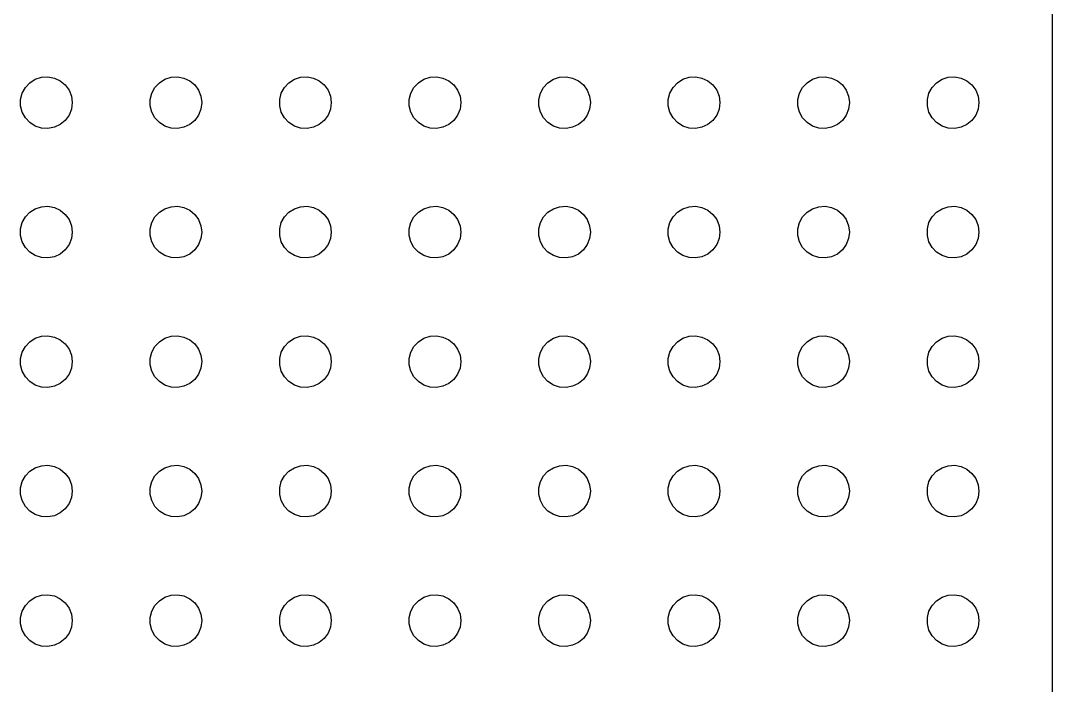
# Model space of a CAD drawing. Header units: metres. Extents: x -116 to 116, y -154 to 154.
# Drawn here: x -3 to 116.5, y 0 to 77 of the extents above; entities that cross this region are included whole.
import ezdxf

# ---------------------------------------------------------------- set-up
doc = ezdxf.new("R2010")
doc.units = ezdxf.units.M

msp = doc.modelspace()

# ---------------------------------------------------------------- linework, layer by layer
for p, q in [((116.5, -149), (116.5, 149)), ((-0.56213, 70.4469), (0.18837, 70.4941)), ((0.18837, 70.4941), (0.92705, 70.3532)), ((14.4379, 70.4469), (15.1884, 70.4941)), ((15.1884, 70.4941), (15.927, 70.3532)), ((29.4379, 70.4469), (30.1884, 70.4941)), ((30.1884, 70.4941), (30.927, 70.3532)), ((44.4379, 70.4469), (45.1884, 70.4941)), ((45.1884, 70.4941), (45.927, 70.3532)), ((59.4379, 70.4469), (60.1884, 70.4941)), ((60.1884, 70.4941), (60.927, 70.3532)), ((74.4379, 70.4469), (75.1884, 70.4941)), ((75.1884, 70.4941), (75.927, 70.3532)), ((89.4379, 70.4469), (90.1884, 70.4941)), ((90.1884, 70.4941), (90.927, 70.3532)), ((104.438, 70.4469), (105.188, 70.4941)), ((105.188, 70.4941), (105.927, 70.3532)), ((-2.42705, 69.2634), (-1.91226, 69.8115)), ((-1.91226, 69.8115), (-1.27733, 70.2145)), ((-1.27733, 70.2145), (-0.56213, 70.4469)), ((0.92705, 70.3532), (1.60747, 70.033)), ((1.60747, 70.033), (2.1869, 69.5536)), ((2.1869, 69.5536), (2.62891, 68.9453)), ((12.5729, 69.2634), (13.0877, 69.8115)), ((13.0877, 69.8115), (13.7227, 70.2145)), ((13.7227, 70.2145), (14.4379, 70.4469)), ((15.927, 70.3532), (16.6075, 70.033)), ((16.6075, 70.033), (17.1869, 69.5536)), ((17.1869, 69.5536), (17.6289, 68.9453)), ((27.5729, 69.2634), (28.0877, 69.8115)), ((28.0877, 69.8115), (28.7227, 70.2145)), ((28.7227, 70.2145), (29.4379, 70.4469)), ((30.927, 70.3532), (31.6075, 70.033)), ((31.6075, 70.033), (32.1869, 69.5536)), ((32.1869, 69.5536), (32.6289, 68.9453)), ((42.5729, 69.2634), (43.0877, 69.8115)), ((43.0877, 69.8115), (43.7227, 70.2145)), ((43.7227, 70.2145), (44.4379, 70.4469)), ((45.927, 70.3532), (46.6075, 70.033)), ((46.6075, 70.033), (47.1869, 69.5536)), ((47.1869, 69.5536), (47.6289, 68.9453)), ((57.5729, 69.2634), (58.0877, 69.8115)), ((58.0877, 69.8115), (58.7227, 70.2145)), ((58.7227, 70.2145), (59.4379, 70.4469)), ((60.927, 70.3532), (61.6075, 70.033)), ((61.6075, 70.033), (62.1869, 69.5536)), ((62.1869, 69.5536), (62.6289, 68.9453)), ((72.573, 69.2634), (73.0877, 69.8115)), ((73.0877, 69.8115), (73.7227, 70.2145)), ((73.7227, 70.2145), (74.4379, 70.4469)), ((75.927, 70.3532), (76.6075, 70.033)), ((76.6075, 70.033), (77.1869, 69.5536)), ((77.1869, 69.5536), (77.6289, 68.9453)), ((87.573, 69.2634), (88.0877, 69.8115)), ((88.0877, 69.8115), (88.7227, 70.2145)), ((88.7227, 70.2145), (89.4379, 70.4469)), ((90.927, 70.3532), (91.6075, 70.033)), ((91.6075, 70.033), (92.1869, 69.5536)), ((92.1869, 69.5536), (92.6289, 68.9453)), ((102.573, 69.2634), (103.088, 69.8115)), ((103.088, 69.8115), (103.723, 70.2145)), ((103.723, 70.2145), (104.438, 70.4469)), ((105.927, 70.3532), (106.607, 70.033)), ((106.607, 70.033), (107.187, 69.5536)), ((107.187, 69.5536), (107.629, 68.9453)), ((-2.97633, 67.876), (-2.78932, 68.6044)), ((-2.78932, 68.6044), (-2.42705, 69.2634)), ((2.62891, 68.9453), (2.90575, 68.2461)), ((2.90575, 68.2461), (3, 67.5)), ((12.0237, 67.876), (12.2107, 68.6044)), ((12.2107, 68.6044), (12.5729, 69.2634)), ((17.6289, 68.9453), (17.9057, 68.2461)), ((17.9057, 68.2461), (18, 67.5)), ((27.0237, 67.876), (27.2107, 68.6044)), ((27.2107, 68.6044), (27.5729, 69.2634)), ((32.6289, 68.9453), (32.9057, 68.2461)), ((32.9057, 68.2461), (33, 67.5)), ((42.0237, 67.876), (42.2107, 68.6044)), ((42.2107, 68.6044), (42.5729, 69.2634)), ((47.6289, 68.9453), (47.9057, 68.2461)), ((47.9057, 68.2461), (48, 67.5)), ((57.0237, 67.876), (57.2107, 68.6044)), ((57.2107, 68.6044), (57.5729, 69.2634)), ((62.6289, 68.9453), (62.9057, 68.2461)), ((62.9057, 68.2461), (63, 67.5)), ((72.0237, 67.876), (72.2107, 68.6044)), ((72.2107, 68.6044), (72.573, 69.2634)), ((77.6289, 68.9453), (77.9057, 68.2461)), ((77.9057, 68.2461), (78, 67.5)), ((87.0237, 67.876), (87.2107, 68.6044)), ((87.2107, 68.6044), (87.573, 69.2634)), ((92.6289, 68.9453), (92.9057, 68.2461)), ((92.9057, 68.2461), (93, 67.5)), ((102.024, 67.876), (102.211, 68.6044)), ((102.211, 68.6044), (102.573, 69.2634)), ((107.629, 68.9453), (107.906, 68.2461)), ((107.906, 68.2461), (108, 67.5)), ((-2.97633, 67.124), (-2.97633, 67.876)), ((-2.78932, 66.3956), (-2.97633, 67.124)), ((3, 67.5), (2.90575, 66.7539)), ((12.0237, 67.124), (12.0237, 67.876)), ((12.2107, 66.3956), (12.0237, 67.124)), ((18, 67.5), (17.9057, 66.7539)), ((27.0237, 67.124), (27.0237, 67.876)), ((27.2107, 66.3956), (27.0237, 67.124)), ((33, 67.5), (32.9057, 66.7539)), ((42.0237, 67.124), (42.0237, 67.876)), ((42.2107, 66.3956), (42.0237, 67.124)), ((48, 67.5), (47.9057, 66.7539)), ((57.0237, 67.124), (57.0237, 67.876)), ((57.2107, 66.3956), (57.0237, 67.124)), ((63, 67.5), (62.9057, 66.7539)), ((72.0237, 67.124), (72.0237, 67.876)), ((72.2107, 66.3956), (72.0237, 67.124)), ((78, 67.5), (77.9057, 66.7539)), ((87.0237, 67.124), (87.0237, 67.876)), ((87.2107, 66.3956), (87.0237, 67.124)), ((93, 67.5), (92.9057, 66.7539)), ((102.024, 67.124), (102.024, 67.876)), ((102.211, 66.3956), (102.024, 67.124)), ((108, 67.5), (107.906, 66.7539)), ((-2.42705, 65.7366), (-2.78932, 66.3956)), ((-1.91226, 65.1885), (-2.42705, 65.7366)), ((2.62891, 66.0547), (2.1869, 65.4464)), ((2.90575, 66.7539), (2.62891, 66.0547)), ((12.5729, 65.7366), (12.2107, 66.3956)), ((13.0877, 65.1885), (12.5729, 65.7366)), ((17.6289, 66.0547), (17.1869, 65.4464)), ((17.9057, 66.7539), (17.6289, 66.0547)), ((27.5729, 65.7366), (27.2107, 66.3956)), ((28.0877, 65.1885), (27.5729, 65.7366)), ((32.6289, 66.0547), (32.1869, 65.4464)), ((32.9057, 66.7539), (32.6289, 66.0547)), ((42.5729, 65.7366), (42.2107, 66.3956)), ((43.0877, 65.1885), (42.5729, 65.7366)), ((47.6289, 66.0547), (47.1869, 65.4464)), ((47.9057, 66.7539), (47.6289, 66.0547)), ((57.5729, 65.7366), (57.2107, 66.3956)), ((58.0877, 65.1885), (57.5729, 65.7366)), ((62.6289, 66.0547), (62.1869, 65.4464)), ((62.9057, 66.7539), (62.6289, 66.0547)), ((72.573, 65.7366), (72.2107, 66.3956)), ((73.0877, 65.1885), (72.573, 65.7366)), ((77.6289, 66.0547), (77.1869, 65.4464)), ((77.9057, 66.7539), (77.6289, 66.0547)), ((87.573, 65.7366), (87.2107, 66.3956)), ((88.0877, 65.1885), (87.573, 65.7366)), ((92.6289, 66.0547), (92.1869, 65.4464)), ((92.9057, 66.7539), (92.6289, 66.0547)), ((102.573, 65.7366), (102.211, 66.3956)), ((103.088, 65.1885), (102.573, 65.7366)), ((107.629, 66.0547), (107.187, 65.4464)), ((107.906, 66.7539), (107.629, 66.0547)), ((-1.27733, 64.7855), (-1.91226, 65.1885)), ((-0.56213, 64.5531), (-1.27733, 64.7855)), ((0.18837, 64.5059), (-0.56213, 64.5531)), ((0.92705, 64.6468), (0.18837, 64.5059)), ((1.60747, 64.967), (0.92705, 64.6468)), ((2.1869, 65.4464), (1.60747, 64.967)), ((13.7227, 64.7855), (13.0877, 65.1885)), ((14.4379, 64.5531), (13.7227, 64.7855)), ((15.1884, 64.5059), (14.4379, 64.5531)), ((15.927, 64.6468), (15.1884, 64.5059)), ((16.6075, 64.967), (15.927, 64.6468)), ((17.1869, 65.4464), (16.6075, 64.967)), ((28.7227, 64.7855), (28.0877, 65.1885)), ((29.4379, 64.5531), (28.7227, 64.7855)), ((30.1884, 64.5059), (29.4379, 64.5531)), ((30.927, 64.6468), (30.1884, 64.5059)), ((31.6075, 64.967), (30.927, 64.6468)), ((32.1869, 65.4464), (31.6075, 64.967)), ((43.7227, 64.7855), (43.0877, 65.1885)), ((44.4379, 64.5531), (43.7227, 64.7855)), ((45.1884, 64.5059), (44.4379, 64.5531)), ((45.927, 64.6468), (45.1884, 64.5059)), ((46.6075, 64.967), (45.927, 64.6468)), ((47.1869, 65.4464), (46.6075, 64.967)), ((58.7227, 64.7855), (58.0877, 65.1885)), ((59.4379, 64.5531), (58.7227, 64.7855)), ((60.1884, 64.5059), (59.4379, 64.5531)), ((60.927, 64.6468), (60.1884, 64.5059)), ((61.6075, 64.967), (60.927, 64.6468)), ((62.1869, 65.4464), (61.6075, 64.967)), ((73.7227, 64.7855), (73.0877, 65.1885)), ((74.4379, 64.5531), (73.7227, 64.7855)), ((75.1884, 64.5059), (74.4379, 64.5531)), ((75.927, 64.6468), (75.1884, 64.5059)), ((76.6075, 64.967), (75.927, 64.6468)), ((77.1869, 65.4464), (76.6075, 64.967)), ((88.7227, 64.7855), (88.0877, 65.1885)), ((89.4379, 64.5531), (88.7227, 64.7855)), ((90.1884, 64.5059), (89.4379, 64.5531)), ((90.927, 64.6468), (90.1884, 64.5059)), ((91.6075, 64.967), (90.927, 64.6468)), ((92.1869, 65.4464), (91.6075, 64.967)), ((103.723, 64.7855), (103.088, 65.1885)), ((104.438, 64.5531), (103.723, 64.7855)), ((105.188, 64.5059), (104.438, 64.5531)), ((105.927, 64.6468), (105.188, 64.5059)), ((106.607, 64.967), (105.927, 64.6468)), ((107.187, 65.4464), (106.607, 64.967)), ((-1.91226, 54.8115), (-1.27733, 55.2145)), ((-1.27733, 55.2145), (-0.56213, 55.4469)), ((-0.56213, 55.4469), (0.18837, 55.4941)), ((0.18837, 55.4941), (0.92705, 55.3532)), ((0.92705, 55.3532), (1.60747, 55.033)), ((1.60747, 55.033), (2.1869, 54.5536)), ((13.0877, 54.8115), (13.7227, 55.2145)), ((13.7227, 55.2145), (14.4379, 55.4469)), ((14.4379, 55.4469), (15.1884, 55.4941)), ((15.1884, 55.4941), (15.927, 55.3532)), ((15.927, 55.3532), (16.6075, 55.033)), ((16.6075, 55.033), (17.1869, 54.5536)), ((28.0877, 54.8115), (28.7227, 55.2145)), ((28.7227, 55.2145), (29.4379, 55.4469)), ((29.4379, 55.4469), (30.1884, 55.4941)), ((30.1884, 55.4941), (30.927, 55.3532)), ((30.927, 55.3532), (31.6075, 55.033)), ((31.6075, 55.033), (32.1869, 54.5536)), ((43.0877, 54.8115), (43.7227, 55.2145)), ((43.7227, 55.2145), (44.4379, 55.4469)), ((44.4379, 55.4469), (45.1884, 55.4941)), ((45.1884, 55.4941), (45.927, 55.3532)), ((45.927, 55.3532), (46.6075, 55.033)), ((46.6075, 55.033), (47.1869, 54.5536)), ((58.0877, 54.8115), (58.7227, 55.2145)), ((58.7227, 55.2145), (59.4379, 55.4469)), ((59.4379, 55.4469), (60.1884, 55.4941)), ((60.1884, 55.4941), (60.927, 55.3532)), ((60.927, 55.3532), (61.6075, 55.033)), ((61.6075, 55.033), (62.1869, 54.5536)), ((73.0877, 54.8115), (73.7227, 55.2145)), ((73.7227, 55.2145), (74.4379, 55.4469)), ((74.4379, 55.4469), (75.1884, 55.4941)), ((75.1884, 55.4941), (75.927, 55.3532)), ((75.927, 55.3532), (76.6075, 55.033)), ((76.6075, 55.033), (77.1869, 54.5536)), ((88.0877, 54.8115), (88.7227, 55.2145)), ((88.7227, 55.2145), (89.4379, 55.4469)), ((89.4379, 55.4469), (90.1884, 55.4941)), ((90.1884, 55.4941), (90.927, 55.3532)), ((90.927, 55.3532), (91.6075, 55.033)), ((91.6075, 55.033), (92.1869, 54.5536)), ((103.088, 54.8115), (103.723, 55.2145)), ((103.723, 55.2145), (104.438, 55.4469)), ((104.438, 55.4469), (105.188, 55.4941)), ((105.188, 55.4941), (105.927, 55.3532)), ((105.927, 55.3532), (106.607, 55.033)), ((106.607, 55.033), (107.187, 54.5536)), ((-2.78932, 53.6044), (-2.42705, 54.2634)), ((-2.42705, 54.2634), (-1.91226, 54.8115)), ((2.1869, 54.5536), (2.62891, 53.9453)), ((2.62891, 53.9453), (2.90575, 53.2461)), ((12.2107, 53.6044), (12.5729, 54.2634)), ((12.5729, 54.2634), (13.0877, 54.8115)), ((17.1869, 54.5536), (17.6289, 53.9453)), ((17.6289, 53.9453), (17.9057, 53.2461)), ((27.2107, 53.6044), (27.5729, 54.2634)), ((27.5729, 54.2634), (28.0877, 54.8115)), ((32.1869, 54.5536), (32.6289, 53.9453)), ((32.6289, 53.9453), (32.9057, 53.2461)), ((42.2107, 53.6044), (42.5729, 54.2634)), ((42.5729, 54.2634), (43.0877, 54.8115)), ((47.1869, 54.5536), (47.6289, 53.9453)), ((47.6289, 53.9453), (47.9057, 53.2461)), ((57.2107, 53.6044), (57.5729, 54.2634)), ((57.5729, 54.2634), (58.0877, 54.8115)), ((62.1869, 54.5536), (62.6289, 53.9453)), ((62.6289, 53.9453), (62.9057, 53.2461)), ((72.2107, 53.6044), (72.573, 54.2634)), ((72.573, 54.2634), (73.0877, 54.8115)), ((77.1869, 54.5536), (77.6289, 53.9453)), ((77.6289, 53.9453), (77.9057, 53.2461)), ((87.2107, 53.6044), (87.573, 54.2634)), ((87.573, 54.2634), (88.0877, 54.8115)), ((92.1869, 54.5536), (92.6289, 53.9453)), ((92.6289, 53.9453), (92.9057, 53.2461)), ((102.211, 53.6044), (102.573, 54.2634)), ((102.573, 54.2634), (103.088, 54.8115)), ((107.187, 54.5536), (107.629, 53.9453)), ((107.629, 53.9453), (107.906, 53.2461)), ((-2.97633, 52.876), (-2.78932, 53.6044)), ((-2.97633, 52.124), (-2.97633, 52.876)), ((2.90575, 53.2461), (3, 52.5)), ((12.0237, 52.876), (12.2107, 53.6044)), ((12.0237, 52.124), (12.0237, 52.876)), ((17.9057, 53.2461), (18, 52.5)), ((27.0237, 52.876), (27.2107, 53.6044)), ((27.0237, 52.124), (27.0237, 52.876)), ((32.9057, 53.2461), (33, 52.5)), ((42.0237, 52.876), (42.2107, 53.6044)), ((42.0237, 52.124), (42.0237, 52.876)), ((47.9057, 53.2461), (48, 52.5)), ((57.0237, 52.876), (57.2107, 53.6044)), ((57.0237, 52.124), (57.0237, 52.876)), ((62.9057, 53.2461), (63, 52.5)), ((72.0237, 52.876), (72.2107, 53.6044)), ((72.0237, 52.124), (72.0237, 52.876)), ((77.9057, 53.2461), (78, 52.5)), ((87.0237, 52.876), (87.2107, 53.6044)), ((87.0237, 52.124), (87.0237, 52.876)), ((92.9057, 53.2461), (93, 52.5)), ((102.024, 52.876), (102.211, 53.6044)), ((102.024, 52.124), (102.024, 52.876)), ((107.906, 53.2461), (108, 52.5)), ((-2.78932, 51.3956), (-2.97633, 52.124)), ((-2.42705, 50.7366), (-2.78932, 51.3956)), ((2.90575, 51.7539), (2.62891, 51.0547)), ((3, 52.5), (2.90575, 51.7539)), ((12.2107, 51.3956), (12.0237, 52.124)), ((12.5729, 50.7366), (12.2107, 51.3956)), ((17.9057, 51.7539), (17.6289, 51.0547)), ((18, 52.5), (17.9057, 51.7539)), ((27.2107, 51.3956), (27.0237, 52.124)), ((27.5729, 50.7366), (27.2107, 51.3956)), ((32.9057, 51.7539), (32.6289, 51.0547)), ((33, 52.5), (32.9057, 51.7539)), ((42.2107, 51.3956), (42.0237, 52.124)), ((42.5729, 50.7366), (42.2107, 51.3956)), ((47.9057, 51.7539), (47.6289, 51.0547)), ((48, 52.5), (47.9057, 51.7539)), ((57.2107, 51.3956), (57.0237, 52.124)), ((57.5729, 50.7366), (57.2107, 51.3956)), ((62.9057, 51.7539), (62.6289, 51.0547)), ((63, 52.5), (62.9057, 51.7539)), ((72.2107, 51.3956), (72.0237, 52.124)), ((72.573, 50.7366), (72.2107, 51.3956)), ((77.9057, 51.7539), (77.6289, 51.0547)), ((78, 52.5), (77.9057, 51.7539)), ((87.2107, 51.3956), (87.0237, 52.124)), ((87.573, 50.7366), (87.2107, 51.3956)), ((92.9057, 51.7539), (92.6289, 51.0547)), ((93, 52.5), (92.9057, 51.7539)), ((102.211, 51.3956), (102.024, 52.124)), ((102.573, 50.7366), (102.211, 51.3956)), ((107.906, 51.7539), (107.629, 51.0547)), ((108, 52.5), (107.906, 51.7539)), ((-1.91226, 50.1885), (-2.42705, 50.7366)), ((-1.27733, 49.7855), (-1.91226, 50.1885)), ((2.1869, 50.4464), (1.60747, 49.967)), ((2.62891, 51.0547), (2.1869, 50.4464)), ((13.0877, 50.1885), (12.5729, 50.7366)), ((13.7227, 49.7855), (13.0877, 50.1885)), ((17.1869, 50.4464), (16.6075, 49.967)), ((17.6289, 51.0547), (17.1869, 50.4464)), ((28.0877, 50.1885), (27.5729, 50.7366)), ((28.7227, 49.7855), (28.0877, 50.1885)), ((32.1869, 50.4464), (31.6075, 49.967)), ((32.6289, 51.0547), (32.1869, 50.4464)), ((43.0877, 50.1885), (42.5729, 50.7366)), ((43.7227, 49.7855), (43.0877, 50.1885)), ((47.1869, 50.4464), (46.6075, 49.967)), ((47.6289, 51.0547), (47.1869, 50.4464)), ((58.0877, 50.1885), (57.5729, 50.7366)), ((58.7227, 49.7855), (58.0877, 50.1885)), ((62.1869, 50.4464), (61.6075, 49.967)), ((62.6289, 51.0547), (62.1869, 50.4464)), ((73.0877, 50.1885), (72.573, 50.7366)), ((73.7227, 49.7855), (73.0877, 50.1885)), ((77.1869, 50.4464), (76.6075, 49.967)), ((77.6289, 51.0547), (77.1869, 50.4464)), ((88.0877, 50.1885), (87.573, 50.7366)), ((88.7227, 49.7855), (88.0877, 50.1885)), ((92.1869, 50.4464), (91.6075, 49.967)), ((92.6289, 51.0547), (92.1869, 50.4464)), ((103.088, 50.1885), (102.573, 50.7366)), ((103.723, 49.7855), (103.088, 50.1885)), ((107.187, 50.4464), (106.607, 49.967)), ((107.629, 51.0547), (107.187, 50.4464)), ((-0.56213, 49.5531), (-1.27733, 49.7855)), ((0.18837, 49.5059), (-0.56213, 49.5531)), ((0.92705, 49.6468), (0.18837, 49.5059)), ((1.60747, 49.967), (0.92705, 49.6468)), ((14.4379, 49.5531), (13.7227, 49.7855)), ((15.1884, 49.5059), (14.4379, 49.5531)), ((15.927, 49.6468), (15.1884, 49.5059)), ((16.6075, 49.967), (15.927, 49.6468)), ((29.4379, 49.5531), (28.7227, 49.7855)), ((30.1884, 49.5059), (29.4379, 49.5531)), ((30.927, 49.6468), (30.1884, 49.5059)), ((31.6075, 49.967), (30.927, 49.6468)), ((44.4379, 49.5531), (43.7227, 49.7855)), ((45.1884, 49.5059), (44.4379, 49.5531)), ((45.927, 49.6468), (45.1884, 49.5059)), ((46.6075, 49.967), (45.927, 49.6468)), ((59.4379, 49.5531), (58.7227, 49.7855)), ((60.1884, 49.5059), (59.4379, 49.5531)), ((60.927, 49.6468), (60.1884, 49.5059)), ((61.6075, 49.967), (60.927, 49.6468)), ((74.4379, 49.5531), (73.7227, 49.7855)), ((75.1884, 49.5059), (74.4379, 49.5531)), ((75.927, 49.6468), (75.1884, 49.5059)), ((76.6075, 49.967), (75.927, 49.6468)), ((89.4379, 49.5531), (88.7227, 49.7855)), ((90.1884, 49.5059), (89.4379, 49.5531)), ((90.927, 49.6468), (90.1884, 49.5059)), ((91.6075, 49.967), (90.927, 49.6468)), ((104.438, 49.5531), (103.723, 49.7855)), ((105.188, 49.5059), (104.438, 49.5531)), ((105.927, 49.6468), (105.188, 49.5059)), ((106.607, 49.967), (105.927, 49.6468)), ((-2.42705, 39.2634), (-1.91226, 39.8115)), ((-1.91226, 39.8115), (-1.27733, 40.2145)), ((-1.27733, 40.2145), (-0.56213, 40.4469)), ((-0.56213, 40.4469), (0.18837, 40.4941)), ((0.18837, 40.4941), (0.92705, 40.3532)), ((0.92705, 40.3532), (1.60747, 40.033)), ((1.60747, 40.033), (2.1869, 39.5536)), ((2.1869, 39.5536), (2.62891, 38.9453)), ((12.5729, 39.2634), (13.0877, 39.8115)), ((13.0877, 39.8115), (13.7227, 40.2145)), ((13.7227, 40.2145), (14.4379, 40.4469)), ((14.4379, 40.4469), (15.1884, 40.4941)), ((15.1884, 40.4941), (15.927, 40.3532)), ((15.927, 40.3532), (16.6075, 40.033)), ((16.6075, 40.033), (17.1869, 39.5536)), ((17.1869, 39.5536), (17.6289, 38.9453)), ((27.5729, 39.2634), (28.0877, 39.8115)), ((28.0877, 39.8115), (28.7227, 40.2145)), ((28.7227, 40.2145), (29.4379, 40.4469)), ((29.4379, 40.4469), (30.1884, 40.4941)), ((30.1884, 40.4941), (30.927, 40.3532)), ((30.927, 40.3532), (31.6075, 40.033)), ((31.6075, 40.033), (32.1869, 39.5536)), ((32.1869, 39.5536), (32.6289, 38.9453)), ((42.5729, 39.2634), (43.0877, 39.8115)), ((43.0877, 39.8115), (43.7227, 40.2145)), ((43.7227, 40.2145), (44.4379, 40.4469)), ((44.4379, 40.4469), (45.1884, 40.4941)), ((45.1884, 40.4941), (45.927, 40.3532)), ((45.927, 40.3532), (46.6075, 40.033)), ((46.6075, 40.033), (47.1869, 39.5536)), ((47.1869, 39.5536), (47.6289, 38.9453)), ((57.5729, 39.2634), (58.0877, 39.8115)), ((58.0877, 39.8115), (58.7227, 40.2145)), ((58.7227, 40.2145), (59.4379, 40.4469)), ((59.4379, 40.4469), (60.1884, 40.4941)), ((60.1884, 40.4941), (60.927, 40.3532)), ((60.927, 40.3532), (61.6075, 40.033)), ((61.6075, 40.033), (62.1869, 39.5536)), ((62.1869, 39.5536), (62.6289, 38.9453)), ((72.573, 39.2634), (73.0877, 39.8115)), ((73.0877, 39.8115), (73.7227, 40.2145)), ((73.7227, 40.2145), (74.4379, 40.4469)), ((74.4379, 40.4469), (75.1884, 40.4941)), ((75.1884, 40.4941), (75.927, 40.3532)), ((75.927, 40.3532), (76.6075, 40.033)), ((76.6075, 40.033), (77.1869, 39.5536)), ((77.1869, 39.5536), (77.6289, 38.9453)), ((87.573, 39.2634), (88.0877, 39.8115)), ((88.0877, 39.8115), (88.7227, 40.2145)), ((88.7227, 40.2145), (89.4379, 40.4469)), ((89.4379, 40.4469), (90.1884, 40.4941)), ((90.1884, 40.4941), (90.927, 40.3532)), ((90.927, 40.3532), (91.6075, 40.033)), ((91.6075, 40.033), (92.1869, 39.5536)), ((92.1869, 39.5536), (92.6289, 38.9453)), ((102.573, 39.2634), (103.088, 39.8115)), ((103.088, 39.8115), (103.723, 40.2145)), ((103.723, 40.2145), (104.438, 40.4469)), ((104.438, 40.4469), (105.188, 40.4941)), ((105.188, 40.4941), (105.927, 40.3532)), ((105.927, 40.3532), (106.607, 40.033)), ((106.607, 40.033), (107.187, 39.5536)), ((107.187, 39.5536), (107.629, 38.9453)), ((-2.97633, 37.876), (-2.78932, 38.6044)), ((-2.78932, 38.6044), (-2.42705, 39.2634)), ((2.62891, 38.9453), (2.90575, 38.2461)), ((2.90575, 38.2461), (3, 37.5)), ((12.0237, 37.876), (12.2107, 38.6044)), ((12.2107, 38.6044), (12.5729, 39.2634)), ((17.6289, 38.9453), (17.9057, 38.2461)), ((17.9057, 38.2461), (18, 37.5)), ((27.0237, 37.876), (27.2107, 38.6044)), ((27.2107, 38.6044), (27.5729, 39.2634)), ((32.6289, 38.9453), (32.9057, 38.2461)), ((32.9057, 38.2461), (33, 37.5)), ((42.0237, 37.876), (42.2107, 38.6044)), ((42.2107, 38.6044), (42.5729, 39.2634)), ((47.6289, 38.9453), (47.9057, 38.2461)), ((47.9057, 38.2461), (48, 37.5)), ((57.0237, 37.876), (57.2107, 38.6044)), ((57.2107, 38.6044), (57.5729, 39.2634)), ((62.6289, 38.9453), (62.9057, 38.2461)), ((62.9057, 38.2461), (63, 37.5)), ((72.0237, 37.876), (72.2107, 38.6044)), ((72.2107, 38.6044), (72.573, 39.2634)), ((77.6289, 38.9453), (77.9057, 38.2461)), ((77.9057, 38.2461), (78, 37.5)), ((87.0237, 37.876), (87.2107, 38.6044)), ((87.2107, 38.6044), (87.573, 39.2634)), ((92.6289, 38.9453), (92.9057, 38.2461)), ((92.9057, 38.2461), (93, 37.5)), ((102.024, 37.876), (102.211, 38.6044)), ((102.211, 38.6044), (102.573, 39.2634)), ((107.629, 38.9453), (107.906, 38.2461)), ((107.906, 38.2461), (108, 37.5)), ((-2.97633, 37.124), (-2.97633, 37.876)), ((-2.78932, 36.3956), (-2.97633, 37.124)), ((3, 37.5), (2.90575, 36.7539)), ((12.0237, 37.124), (12.0237, 37.876)), ((12.2107, 36.3956), (12.0237, 37.124)), ((18, 37.5), (17.9057, 36.7539)), ((27.0237, 37.124), (27.0237, 37.876)), ((27.2107, 36.3956), (27.0237, 37.124)), ((33, 37.5), (32.9057, 36.7539)), ((42.0237, 37.124), (42.0237, 37.876)), ((42.2107, 36.3956), (42.0237, 37.124)), ((48, 37.5), (47.9057, 36.7539)), ((57.0237, 37.124), (57.0237, 37.876)), ((57.2107, 36.3956), (57.0237, 37.124)), ((63, 37.5), (62.9057, 36.7539)), ((72.0237, 37.124), (72.0237, 37.876)), ((72.2107, 36.3956), (72.0237, 37.124)), ((78, 37.5), (77.9057, 36.7539)), ((87.0237, 37.124), (87.0237, 37.876)), ((87.2107, 36.3956), (87.0237, 37.124)), ((93, 37.5), (92.9057, 36.7539)), ((102.024, 37.124), (102.024, 37.876)), ((102.211, 36.3956), (102.024, 37.124)), ((108, 37.5), (107.906, 36.7539)), ((-2.42705, 35.7366), (-2.78932, 36.3956)), ((2.62891, 36.0547), (2.1869, 35.4464)), ((2.90575, 36.7539), (2.62891, 36.0547)), ((12.5729, 35.7366), (12.2107, 36.3956)), ((17.6289, 36.0547), (17.1869, 35.4464)), ((17.9057, 36.7539), (17.6289, 36.0547)), ((27.5729, 35.7366), (27.2107, 36.3956)), ((32.6289, 36.0547), (32.1869, 35.4464)), ((32.9057, 36.7539), (32.6289, 36.0547)), ((42.5729, 35.7366), (42.2107, 36.3956)), ((47.6289, 36.0547), (47.1869, 35.4464)), ((47.9057, 36.7539), (47.6289, 36.0547)), ((57.5729, 35.7366), (57.2107, 36.3956)), ((62.6289, 36.0547), (62.1869, 35.4464)), ((62.9057, 36.7539), (62.6289, 36.0547)), ((72.573, 35.7366), (72.2107, 36.3956)), ((77.6289, 36.0547), (77.1869, 35.4464)), ((77.9057, 36.7539), (77.6289, 36.0547)), ((87.573, 35.7366), (87.2107, 36.3956)), ((92.6289, 36.0547), (92.1869, 35.4464)), ((92.9057, 36.7539), (92.6289, 36.0547)), ((102.573, 35.7366), (102.211, 36.3956)), ((107.629, 36.0547), (107.187, 35.4464)), ((107.906, 36.7539), (107.629, 36.0547)), ((-1.91226, 35.1885), (-2.42705, 35.7366)), ((-1.27733, 34.7855), (-1.91226, 35.1885)), ((-0.56213, 34.5531), (-1.27733, 34.7855)), ((1.60747, 34.967), (0.92705, 34.6468)), ((2.1869, 35.4464), (1.60747, 34.967)), ((13.0877, 35.1885), (12.5729, 35.7366)), ((13.7227, 34.7855), (13.0877, 35.1885)), ((14.4379, 34.5531), (13.7227, 34.7855)), ((16.6075, 34.967), (15.927, 34.6468)), ((17.1869, 35.4464), (16.6075, 34.967)), ((28.0877, 35.1885), (27.5729, 35.7366)), ((28.7227, 34.7855), (28.0877, 35.1885)), ((29.4379, 34.5531), (28.7227, 34.7855)), ((31.6075, 34.967), (30.927, 34.6468)), ((32.1869, 35.4464), (31.6075, 34.967)), ((43.0877, 35.1885), (42.5729, 35.7366)), ((43.7227, 34.7855), (43.0877, 35.1885)), ((44.4379, 34.5531), (43.7227, 34.7855)), ((46.6075, 34.967), (45.927, 34.6468)), ((47.1869, 35.4464), (46.6075, 34.967)), ((58.0877, 35.1885), (57.5729, 35.7366)), ((58.7227, 34.7855), (58.0877, 35.1885)), ((59.4379, 34.5531), (58.7227, 34.7855)), ((61.6075, 34.967), (60.927, 34.6468)), ((62.1869, 35.4464), (61.6075, 34.967)), ((73.0877, 35.1885), (72.573, 35.7366)), ((73.7227, 34.7855), (73.0877, 35.1885)), ((74.4379, 34.5531), (73.7227, 34.7855)), ((76.6075, 34.967), (75.927, 34.6468)), ((77.1869, 35.4464), (76.6075, 34.967)), ((88.0877, 35.1885), (87.573, 35.7366)), ((88.7227, 34.7855), (88.0877, 35.1885)), ((89.4379, 34.5531), (88.7227, 34.7855)), ((91.6075, 34.967), (90.927, 34.6468)), ((92.1869, 35.4464), (91.6075, 34.967)), ((103.088, 35.1885), (102.573, 35.7366)), ((103.723, 34.7855), (103.088, 35.1885)), ((104.438, 34.5531), (103.723, 34.7855)), ((106.607, 34.967), (105.927, 34.6468)), ((107.187, 35.4464), (106.607, 34.967)), ((0.18837, 34.5059), (-0.56213, 34.5531)), ((0.92705, 34.6468), (0.18837, 34.5059)), ((15.1884, 34.5059), (14.4379, 34.5531)), ((15.927, 34.6468), (15.1884, 34.5059)), ((30.1884, 34.5059), (29.4379, 34.5531)), ((30.927, 34.6468), (30.1884, 34.5059)), ((45.1884, 34.5059), (44.4379, 34.5531)), ((45.927, 34.6468), (45.1884, 34.5059)), ((60.1884, 34.5059), (59.4379, 34.5531)), ((60.927, 34.6468), (60.1884, 34.5059)), ((75.1884, 34.5059), (74.4379, 34.5531)), ((75.927, 34.6468), (75.1884, 34.5059)), ((90.1884, 34.5059), (89.4379, 34.5531)), ((90.927, 34.6468), (90.1884, 34.5059)), ((105.188, 34.5059), (104.438, 34.5531)), ((105.927, 34.6468), (105.188, 34.5059)), ((-1.91226, 24.8115), (-1.27733, 25.2145)), ((-1.27733, 25.2145), (-0.56213, 25.4469)), ((-0.56213, 25.4469), (0.18837, 25.4941)), ((0.18837, 25.4941), (0.92705, 25.3532)), ((0.92705, 25.3532), (1.60747, 25.033)), ((13.0877, 24.8115), (13.7227, 25.2145)), ((13.7227, 25.2145), (14.4379, 25.4469)), ((14.4379, 25.4469), (15.1884, 25.4941)), ((15.1884, 25.4941), (15.927, 25.3532)), ((15.927, 25.3532), (16.6075, 25.033)), ((28.0877, 24.8115), (28.7227, 25.2145)), ((28.7227, 25.2145), (29.4379, 25.4469)), ((29.4379, 25.4469), (30.1884, 25.4941)), ((30.1884, 25.4941), (30.927, 25.3532)), ((30.927, 25.3532), (31.6075, 25.033)), ((43.0877, 24.8115), (43.7227, 25.2145)), ((43.7227, 25.2145), (44.4379, 25.4469)), ((44.4379, 25.4469), (45.1884, 25.4941)), ((45.1884, 25.4941), (45.927, 25.3532)), ((45.927, 25.3532), (46.6075, 25.033)), ((58.0877, 24.8115), (58.7227, 25.2145)), ((58.7227, 25.2145), (59.4379, 25.4469)), ((59.4379, 25.4469), (60.1884, 25.4941)), ((60.1884, 25.4941), (60.927, 25.3532)), ((60.927, 25.3532), (61.6075, 25.033)), ((73.0877, 24.8115), (73.7227, 25.2145)), ((73.7227, 25.2145), (74.4379, 25.4469)), ((74.4379, 25.4469), (75.1884, 25.4941)), ((75.1884, 25.4941), (75.927, 25.3532)), ((75.927, 25.3532), (76.6075, 25.033)), ((88.0877, 24.8115), (88.7227, 25.2145)), ((88.7227, 25.2145), (89.4379, 25.4469)), ((89.4379, 25.4469), (90.1884, 25.4941)), ((90.1884, 25.4941), (90.927, 25.3532)), ((90.927, 25.3532), (91.6075, 25.033)), ((103.088, 24.8115), (103.723, 25.2145)), ((103.723, 25.2145), (104.438, 25.4469)), ((104.438, 25.4469), (105.188, 25.4941)), ((105.188, 25.4941), (105.927, 25.3532)), ((105.927, 25.3532), (106.607, 25.033)), ((-2.78932, 23.6044), (-2.42705, 24.2634)), ((-2.42705, 24.2634), (-1.91226, 24.8115)), ((1.60747, 25.033), (2.1869, 24.5536)), ((2.1869, 24.5536), (2.62891, 23.9453)), ((2.62891, 23.9453), (2.90575, 23.2461)), ((12.2107, 23.6044), (12.5729, 24.2634)), ((12.5729, 24.2634), (13.0877, 24.8115)), ((16.6075, 25.033), (17.1869, 24.5536)), ((17.1869, 24.5536), (17.6289, 23.9453)), ((17.6289, 23.9453), (17.9057, 23.2461)), ((27.2107, 23.6044), (27.5729, 24.2634)), ((27.5729, 24.2634), (28.0877, 24.8115)), ((31.6075, 25.033), (32.1869, 24.5536)), ((32.1869, 24.5536), (32.6289, 23.9453)), ((32.6289, 23.9453), (32.9057, 23.2461)), ((42.2107, 23.6044), (42.5729, 24.2634)), ((42.5729, 24.2634), (43.0877, 24.8115)), ((46.6075, 25.033), (47.1869, 24.5536)), ((47.1869, 24.5536), (47.6289, 23.9453)), ((47.6289, 23.9453), (47.9057, 23.2461)), ((57.2107, 23.6044), (57.5729, 24.2634)), ((57.5729, 24.2634), (58.0877, 24.8115)), ((61.6075, 25.033), (62.1869, 24.5536)), ((62.1869, 24.5536), (62.6289, 23.9453)), ((62.6289, 23.9453), (62.9057, 23.2461)), ((72.2107, 23.6044), (72.573, 24.2634)), ((72.573, 24.2634), (73.0877, 24.8115)), ((76.6075, 25.033), (77.1869, 24.5536)), ((77.1869, 24.5536), (77.6289, 23.9453)), ((77.6289, 23.9453), (77.9057, 23.2461)), ((87.2107, 23.6044), (87.573, 24.2634)), ((87.573, 24.2634), (88.0877, 24.8115)), ((91.6075, 25.033), (92.1869, 24.5536)), ((92.1869, 24.5536), (92.6289, 23.9453)), ((92.6289, 23.9453), (92.9057, 23.2461)), ((102.211, 23.6044), (102.573, 24.2634)), ((102.573, 24.2634), (103.088, 24.8115)), ((106.607, 25.033), (107.187, 24.5536)), ((107.187, 24.5536), (107.629, 23.9453)), ((107.629, 23.9453), (107.906, 23.2461)), ((-2.97633, 22.876), (-2.78932, 23.6044)), ((-2.97633, 22.124), (-2.97633, 22.876)), ((2.90575, 23.2461), (3, 22.5)), ((12.0237, 22.876), (12.2107, 23.6044)), ((12.0237, 22.124), (12.0237, 22.876)), ((17.9057, 23.2461), (18, 22.5)), ((27.0237, 22.876), (27.2107, 23.6044)), ((27.0237, 22.124), (27.0237, 22.876)), ((32.9057, 23.2461), (33, 22.5)), ((42.0237, 22.876), (42.2107, 23.6044)), ((42.0237, 22.124), (42.0237, 22.876)), ((47.9057, 23.2461), (48, 22.5)), ((57.0237, 22.876), (57.2107, 23.6044)), ((57.0237, 22.124), (57.0237, 22.876)), ((62.9057, 23.2461), (63, 22.5)), ((72.0237, 22.876), (72.2107, 23.6044)), ((72.0237, 22.124), (72.0237, 22.876)), ((77.9057, 23.2461), (78, 22.5)), ((87.0237, 22.876), (87.2107, 23.6044)), ((87.0237, 22.124), (87.0237, 22.876)), ((92.9057, 23.2461), (93, 22.5)), ((102.024, 22.876), (102.211, 23.6044)), ((102.024, 22.124), (102.024, 22.876)), ((107.906, 23.2461), (108, 22.5)), ((-2.78932, 21.3956), (-2.97633, 22.124)), ((2.90575, 21.7539), (2.62891, 21.0547)), ((3, 22.5), (2.90575, 21.7539)), ((12.2107, 21.3956), (12.0237, 22.124)), ((17.9057, 21.7539), (17.6289, 21.0547)), ((18, 22.5), (17.9057, 21.7539)), ((27.2107, 21.3956), (27.0237, 22.124)), ((32.9057, 21.7539), (32.6289, 21.0547)), ((33, 22.5), (32.9057, 21.7539)), ((42.2107, 21.3956), (42.0237, 22.124)), ((47.9057, 21.7539), (47.6289, 21.0547)), ((48, 22.5), (47.9057, 21.7539)), ((57.2107, 21.3956), (57.0237, 22.124)), ((62.9057, 21.7539), (62.6289, 21.0547)), ((63, 22.5), (62.9057, 21.7539)), ((72.2107, 21.3956), (72.0237, 22.124)), ((77.9057, 21.7539), (77.6289, 21.0547)), ((78, 22.5), (77.9057, 21.7539)), ((87.2107, 21.3956), (87.0237, 22.124)), ((92.9057, 21.7539), (92.6289, 21.0547)), ((93, 22.5), (92.9057, 21.7539)), ((102.211, 21.3956), (102.024, 22.124)), ((107.906, 21.7539), (107.629, 21.0547)), ((108, 22.5), (107.906, 21.7539)), ((-2.42705, 20.7366), (-2.78932, 21.3956)), ((-1.91226, 20.1884), (-2.42705, 20.7366)), ((2.1869, 20.4464), (1.60747, 19.967)), ((2.62891, 21.0547), (2.1869, 20.4464)), ((12.5729, 20.7366), (12.2107, 21.3956)), ((13.0877, 20.1884), (12.5729, 20.7366)), ((17.1869, 20.4464), (16.6075, 19.967)), ((17.6289, 21.0547), (17.1869, 20.4464)), ((27.5729, 20.7366), (27.2107, 21.3956)), ((28.0877, 20.1884), (27.5729, 20.7366)), ((32.1869, 20.4464), (31.6075, 19.967)), ((32.6289, 21.0547), (32.1869, 20.4464)), ((42.5729, 20.7366), (42.2107, 21.3956)), ((43.0877, 20.1884), (42.5729, 20.7366)), ((47.1869, 20.4464), (46.6075, 19.967)), ((47.6289, 21.0547), (47.1869, 20.4464)), ((57.5729, 20.7366), (57.2107, 21.3956)), ((58.0877, 20.1884), (57.5729, 20.7366)), ((62.1869, 20.4464), (61.6075, 19.967)), ((62.6289, 21.0547), (62.1869, 20.4464)), ((72.573, 20.7366), (72.2107, 21.3956)), ((73.0877, 20.1884), (72.573, 20.7366)), ((77.1869, 20.4464), (76.6075, 19.967)), ((77.6289, 21.0547), (77.1869, 20.4464)), ((87.573, 20.7366), (87.2107, 21.3956)), ((88.0877, 20.1884), (87.573, 20.7366)), ((92.1869, 20.4464), (91.6075, 19.967)), ((92.6289, 21.0547), (92.1869, 20.4464)), ((102.573, 20.7366), (102.211, 21.3956)), ((103.088, 20.1884), (102.573, 20.7366)), ((107.187, 20.4464), (106.607, 19.967)), ((107.629, 21.0547), (107.187, 20.4464)), ((-1.27733, 19.7855), (-1.91226, 20.1884)), ((-0.56213, 19.5531), (-1.27733, 19.7855)), ((0.18837, 19.5059), (-0.56213, 19.5531)), ((0.92705, 19.6468), (0.18837, 19.5059)), ((1.60747, 19.967), (0.92705, 19.6468)), ((13.7227, 19.7855), (13.0877, 20.1884)), ((14.4379, 19.5531), (13.7227, 19.7855)), ((15.1884, 19.5059), (14.4379, 19.5531)), ((15.927, 19.6468), (15.1884, 19.5059)), ((16.6075, 19.967), (15.927, 19.6468)), ((28.7227, 19.7855), (28.0877, 20.1884)), ((29.4379, 19.5531), (28.7227, 19.7855)), ((30.1884, 19.5059), (29.4379, 19.5531)), ((30.927, 19.6468), (30.1884, 19.5059)), ((31.6075, 19.967), (30.927, 19.6468)), ((43.7227, 19.7855), (43.0877, 20.1884)), ((44.4379, 19.5531), (43.7227, 19.7855)), ((45.1884, 19.5059), (44.4379, 19.5531)), ((45.927, 19.6468), (45.1884, 19.5059)), ((46.6075, 19.967), (45.927, 19.6468)), ((58.7227, 19.7855), (58.0877, 20.1884)), ((59.4379, 19.5531), (58.7227, 19.7855)), ((60.1884, 19.5059), (59.4379, 19.5531)), ((60.927, 19.6468), (60.1884, 19.5059)), ((61.6075, 19.967), (60.927, 19.6468)), ((73.7227, 19.7855), (73.0877, 20.1884)), ((74.4379, 19.5531), (73.7227, 19.7855)), ((75.1884, 19.5059), (74.4379, 19.5531)), ((75.927, 19.6468), (75.1884, 19.5059)), ((76.6075, 19.967), (75.927, 19.6468)), ((88.7227, 19.7855), (88.0877, 20.1884)), ((89.4379, 19.5531), (88.7227, 19.7855)), ((90.1884, 19.5059), (89.4379, 19.5531)), ((90.927, 19.6468), (90.1884, 19.5059)), ((91.6075, 19.967), (90.927, 19.6468)), ((103.723, 19.7855), (103.088, 20.1884)), ((104.438, 19.5531), (103.723, 19.7855)), ((105.188, 19.5059), (104.438, 19.5531)), ((105.927, 19.6468), (105.188, 19.5059)), ((106.607, 19.967), (105.927, 19.6468)), ((-2.42705, 9.26335), (-1.91226, 9.81154)), ((-1.91226, 9.81154), (-1.27733, 10.2145)), ((-1.27733, 10.2145), (-0.56213, 10.4469)), ((-0.56213, 10.4469), (0.18837, 10.4941)), ((0.18837, 10.4941), (0.92705, 10.3532)), ((0.92705, 10.3532), (1.60747, 10.033)), ((1.60747, 10.033), (2.1869, 9.55363)), ((12.5729, 9.26335), (13.0877, 9.81154)), ((13.0877, 9.81154), (13.7227, 10.2145)), ((13.7227, 10.2145), (14.4379, 10.4469)), ((14.4379, 10.4469), (15.1884, 10.4941)), ((15.1884, 10.4941), (15.927, 10.3532)), ((15.927, 10.3532), (16.6075, 10.033)), ((16.6075, 10.033), (17.1869, 9.55363)), ((27.5729, 9.26335), (28.0877, 9.81154)), ((28.0877, 9.81154), (28.7227, 10.2145)), ((28.7227, 10.2145), (29.4379, 10.4469)), ((29.4379, 10.4469), (30.1884, 10.4941)), ((30.1884, 10.4941), (30.927, 10.3532)), ((30.927, 10.3532), (31.6075, 10.033)), ((31.6075, 10.033), (32.1869, 9.55363)), ((42.5729, 9.26335), (43.0877, 9.81154)), ((43.0877, 9.81154), (43.7227, 10.2145)), ((43.7227, 10.2145), (44.4379, 10.4469)), ((44.4379, 10.4469), (45.1884, 10.4941)), ((45.1884, 10.4941), (45.927, 10.3532)), ((45.927, 10.3532), (46.6075, 10.033)), ((46.6075, 10.033), (47.1869, 9.55363)), ((57.5729, 9.26335), (58.0877, 9.81154)), ((58.0877, 9.81154), (58.7227, 10.2145)), ((58.7227, 10.2145), (59.4379, 10.4469)), ((59.4379, 10.4469), (60.1884, 10.4941)), ((60.1884, 10.4941), (60.927, 10.3532)), ((60.927, 10.3532), (61.6075, 10.033)), ((61.6075, 10.033), (62.1869, 9.55363)), ((72.573, 9.26335), (73.0877, 9.81154)), ((73.0877, 9.81154), (73.7227, 10.2145)), ((73.7227, 10.2145), (74.4379, 10.4469)), ((74.4379, 10.4469), (75.1884, 10.4941)), ((75.1884, 10.4941), (75.927, 10.3532)), ((75.927, 10.3532), (76.6075, 10.033)), ((76.6075, 10.033), (77.1869, 9.55363)), ((87.573, 9.26335), (88.0877, 9.81154)), ((88.0877, 9.81154), (88.7227, 10.2145)), ((88.7227, 10.2145), (89.4379, 10.4469)), ((89.4379, 10.4469), (90.1884, 10.4941)), ((90.1884, 10.4941), (90.927, 10.3532)), ((90.927, 10.3532), (91.6075, 10.033)), ((91.6075, 10.033), (92.1869, 9.55363)), ((102.573, 9.26335), (103.088, 9.81154)), ((103.088, 9.81154), (103.723, 10.2145)), ((103.723, 10.2145), (104.438, 10.4469)), ((104.438, 10.4469), (105.188, 10.4941)), ((105.188, 10.4941), (105.927, 10.3532)), ((105.927, 10.3532), (106.607, 10.033)), ((106.607, 10.033), (107.187, 9.55363)), ((-2.97633, 7.87599), (-2.78932, 8.60437)), ((-2.78932, 8.60437), (-2.42705, 9.26335)), ((2.1869, 9.55363), (2.62891, 8.94525)), ((2.62891, 8.94525), (2.90575, 8.24606)), ((12.0237, 7.87599), (12.2107, 8.60437)), ((12.2107, 8.60437), (12.5729, 9.26335)), ((17.1869, 9.55363), (17.6289, 8.94525)), ((17.6289, 8.94525), (17.9057, 8.24606)), ((27.0237, 7.87599), (27.2107, 8.60437)), ((27.2107, 8.60437), (27.5729, 9.26335)), ((32.1869, 9.55363), (32.6289, 8.94525)), ((32.6289, 8.94525), (32.9057, 8.24606)), ((42.0237, 7.87599), (42.2107, 8.60437)), ((42.2107, 8.60437), (42.5729, 9.26335)), ((47.1869, 9.55363), (47.6289, 8.94525)), ((47.6289, 8.94525), (47.9057, 8.24606)), ((57.0237, 7.87599), (57.2107, 8.60437)), ((57.2107, 8.60437), (57.5729, 9.26335)), ((62.1869, 9.55363), (62.6289, 8.94525)), ((62.6289, 8.94525), (62.9057, 8.24606)), ((72.0237, 7.87599), (72.2107, 8.60437)), ((72.2107, 8.60437), (72.573, 9.26335)), ((77.1869, 9.55363), (77.6289, 8.94525)), ((77.6289, 8.94525), (77.9057, 8.24606)), ((87.0237, 7.87599), (87.2107, 8.60437)), ((87.2107, 8.60437), (87.573, 9.26335)), ((92.1869, 9.55363), (92.6289, 8.94525)), ((92.6289, 8.94525), (92.9057, 8.24606)), ((102.024, 7.87599), (102.211, 8.60437)), ((102.211, 8.60437), (102.573, 9.26335)), ((107.187, 9.55363), (107.629, 8.94525)), ((107.629, 8.94525), (107.906, 8.24606)), ((-2.97633, 7.12399), (-2.97633, 7.87599)), ((2.90575, 8.24606), (3, 7.5)), ((3, 7.5), (2.90575, 6.75392)), ((12.0237, 7.12399), (12.0237, 7.87599)), ((17.9057, 8.24606), (18, 7.5)), ((18, 7.5), (17.9057, 6.75392)), ((27.0237, 7.12399), (27.0237, 7.87599)), ((32.9057, 8.24606), (33, 7.5)), ((33, 7.5), (32.9057, 6.75392)), ((42.0237, 7.12399), (42.0237, 7.87599)), ((47.9057, 8.24606), (48, 7.5)), ((48, 7.5), (47.9057, 6.75392)), ((57.0237, 7.12399), (57.0237, 7.87599)), ((62.9057, 8.24606), (63, 7.5)), ((63, 7.5), (62.9057, 6.75392)), ((72.0237, 7.12399), (72.0237, 7.87599)), ((77.9057, 8.24606), (78, 7.5)), ((78, 7.5), (77.9057, 6.75392)), ((87.0237, 7.12399), (87.0237, 7.87599)), ((92.9057, 8.24606), (93, 7.5)), ((93, 7.5), (92.9057, 6.75392)), ((102.024, 7.12399), (102.024, 7.87599)), ((107.906, 8.24606), (108, 7.5)), ((108, 7.5), (107.906, 6.75392)), ((-2.78932, 6.39561), (-2.97633, 7.12399)), ((-2.42705, 5.73663), (-2.78932, 6.39561)), ((2.62891, 6.05473), (2.1869, 5.44635)), ((2.90575, 6.75392), (2.62891, 6.05473)), ((12.2107, 6.39561), (12.0237, 7.12399)), ((12.5729, 5.73663), (12.2107, 6.39561)), ((17.6289, 6.05473), (17.1869, 5.44635)), ((17.9057, 6.75392), (17.6289, 6.05473)), ((27.2107, 6.39561), (27.0237, 7.12399)), ((27.5729, 5.73663), (27.2107, 6.39561)), ((32.6289, 6.05473), (32.1869, 5.44635)), ((32.9057, 6.75392), (32.6289, 6.05473)), ((42.2107, 6.39561), (42.0237, 7.12399)), ((42.5729, 5.73663), (42.2107, 6.39561)), ((47.6289, 6.05473), (47.1869, 5.44635)), ((47.9057, 6.75392), (47.6289, 6.05473)), ((57.2107, 6.39561), (57.0237, 7.12399)), ((57.5729, 5.73663), (57.2107, 6.39561)), ((62.6289, 6.05473), (62.1869, 5.44635)), ((62.9057, 6.75392), (62.6289, 6.05473)), ((72.2107, 6.39561), (72.0237, 7.12399)), ((72.573, 5.73663), (72.2107, 6.39561)), ((77.6289, 6.05473), (77.1869, 5.44635)), ((77.9057, 6.75392), (77.6289, 6.05473)), ((87.2107, 6.39561), (87.0237, 7.12399)), ((87.573, 5.73663), (87.2107, 6.39561)), ((92.6289, 6.05473), (92.1869, 5.44635)), ((92.9057, 6.75392), (92.6289, 6.05473)), ((102.211, 6.39561), (102.024, 7.12399)), ((102.573, 5.73663), (102.211, 6.39561)), ((107.629, 6.05473), (107.187, 5.44635)), ((107.906, 6.75392), (107.629, 6.05473)), ((-1.91226, 5.18845), (-2.42705, 5.73663)), ((-1.27733, 4.78551), (-1.91226, 5.18845)), ((-0.56213, 4.55313), (-1.27733, 4.78551)), ((1.60747, 4.96701), (0.92705, 4.64682)), ((2.1869, 5.44635), (1.60747, 4.96701)), ((13.0877, 5.18845), (12.5729, 5.73663)), ((13.7227, 4.78551), (13.0877, 5.18845)), ((14.4379, 4.55313), (13.7227, 4.78551)), ((16.6075, 4.96701), (15.927, 4.64682)), ((17.1869, 5.44635), (16.6075, 4.96701)), ((28.0877, 5.18845), (27.5729, 5.73663)), ((28.7227, 4.78551), (28.0877, 5.18845)), ((29.4379, 4.55313), (28.7227, 4.78551)), ((31.6075, 4.96701), (30.927, 4.64682)), ((32.1869, 5.44635), (31.6075, 4.96701)), ((43.0877, 5.18845), (42.5729, 5.73663)), ((43.7227, 4.78551), (43.0877, 5.18845)), ((44.4379, 4.55313), (43.7227, 4.78551)), ((46.6075, 4.96701), (45.927, 4.64682)), ((47.1869, 5.44635), (46.6075, 4.96701)), ((58.0877, 5.18845), (57.5729, 5.73663)), ((58.7227, 4.78551), (58.0877, 5.18845)), ((59.4379, 4.55313), (58.7227, 4.78551)), ((61.6075, 4.96701), (60.927, 4.64682)), ((62.1869, 5.44635), (61.6075, 4.96701)), ((73.0877, 5.18845), (72.573, 5.73663)), ((73.7227, 4.78551), (73.0877, 5.18845)), ((74.4379, 4.55313), (73.7227, 4.78551)), ((76.6075, 4.96701), (75.927, 4.64682)), ((77.1869, 5.44635), (76.6075, 4.96701)), ((88.0877, 5.18845), (87.573, 5.73663)), ((88.7227, 4.78551), (88.0877, 5.18845)), ((89.4379, 4.55313), (88.7227, 4.78551)), ((91.6075, 4.96701), (90.927, 4.64682)), ((92.1869, 5.44635), (91.6075, 4.96701)), ((103.088, 5.18845), (102.573, 5.73663)), ((103.723, 4.78551), (103.088, 5.18845)), ((104.438, 4.55313), (103.723, 4.78551)), ((106.607, 4.96701), (105.927, 4.64682)), ((107.187, 5.44635), (106.607, 4.96701)), ((0.18837, 4.50591), (-0.56213, 4.55313)), ((0.92705, 4.64682), (0.18837, 4.50591)), ((15.1884, 4.50591), (14.4379, 4.55313)), ((15.927, 4.64682), (15.1884, 4.50591)), ((30.1884, 4.50591), (29.4379, 4.55313)), ((30.927, 4.64682), (30.1884, 4.50591)), ((45.1884, 4.50591), (44.4379, 4.55313)), ((45.927, 4.64682), (45.1884, 4.50591)), ((60.1884, 4.50591), (59.4379, 4.55313)), ((60.927, 4.64682), (60.1884, 4.50591)), ((75.1884, 4.50591), (74.4379, 4.55313)), ((75.927, 4.64682), (75.1884, 4.50591)), ((90.1884, 4.50591), (89.4379, 4.55313)), ((90.927, 4.64682), (90.1884, 4.50591)), ((105.188, 4.50591), (104.438, 4.55313)), ((105.927, 4.64682), (105.188, 4.50591))]:
    msp.add_line(p, q)

doc.saveas('drawing.dxf')
